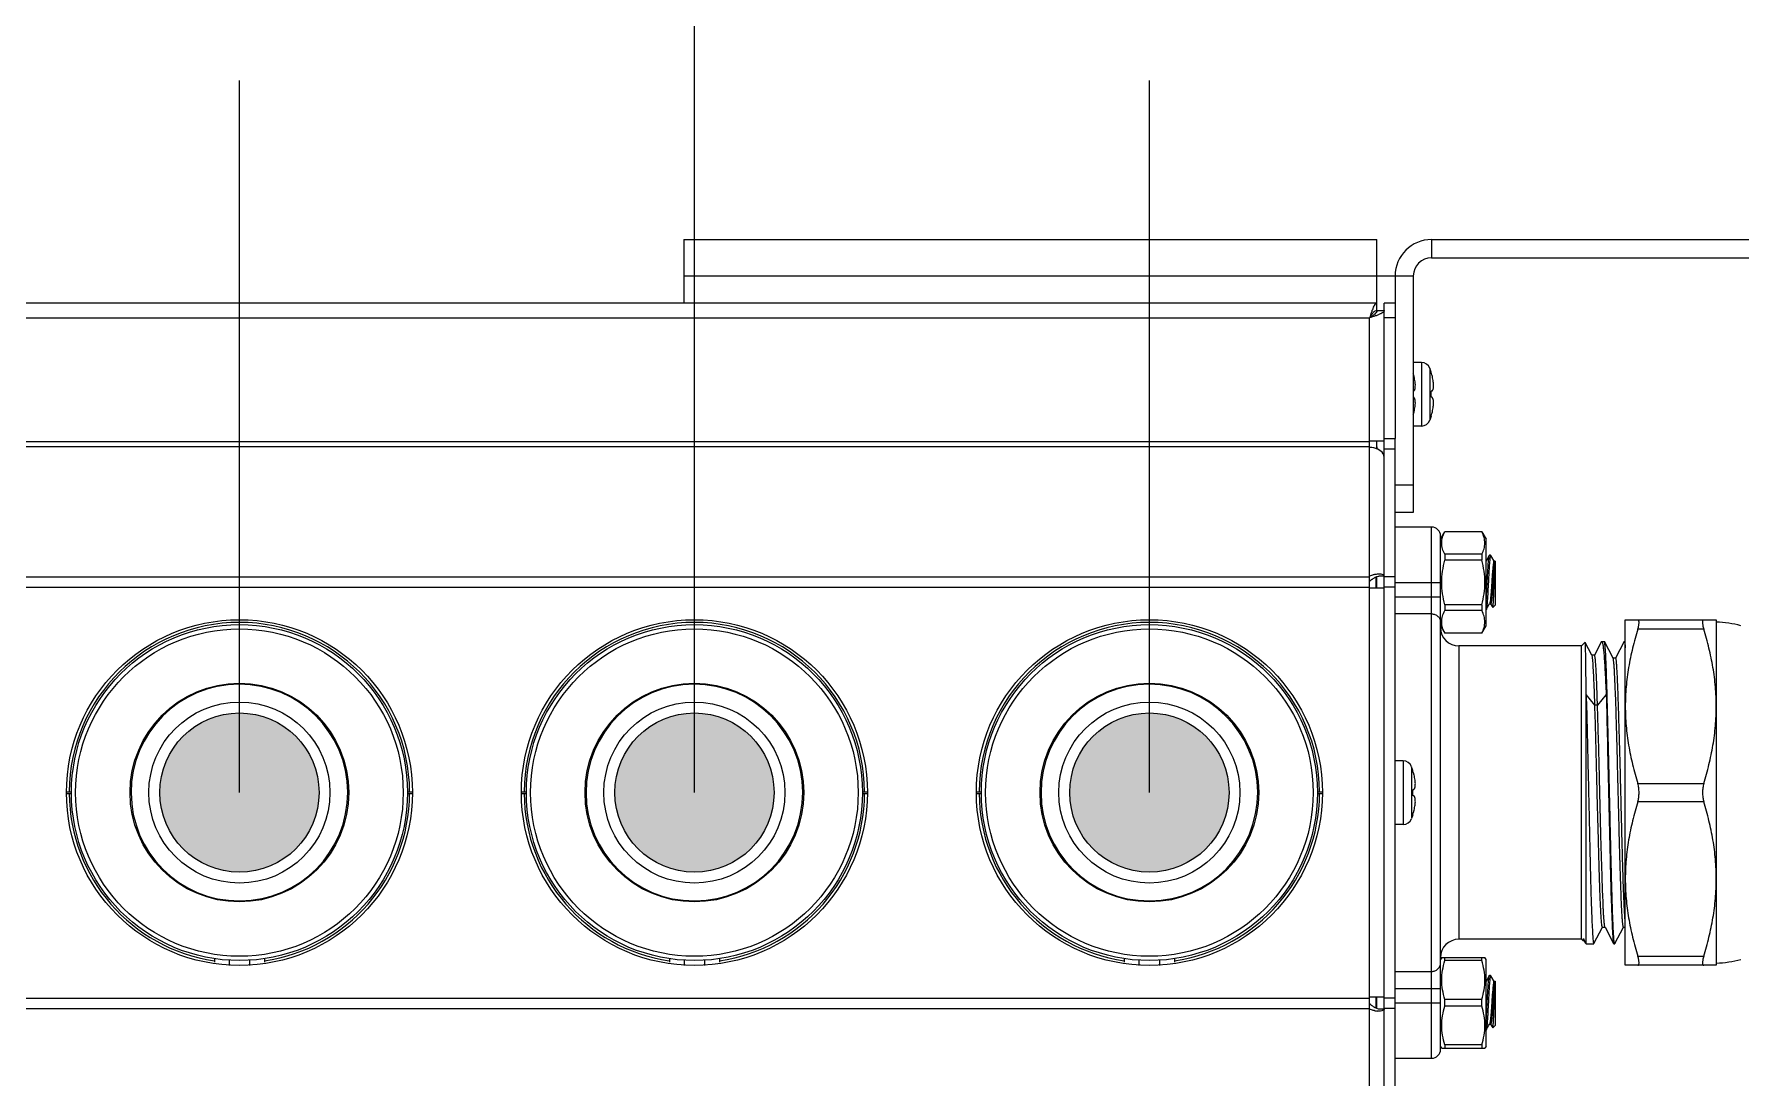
# Model space of a CAD drawing. Header units: millimetres. Extents: x 206 to 1899, y -454 to 296.
# Drawn here: x 647.65 to 659.37, y 55.98 to 63.15 of the extents above; entities that cross this region are included whole.
import ezdxf

# ---------------------------------------------------------------- set-up
doc = ezdxf.new("R2010")
doc.units = ezdxf.units.MM
doc.layers.add('细实线', color=7, linetype='Continuous', lineweight=15)

msp = doc.modelspace()

# ---------------------------------------------------------------- hatches: boundary and pattern name
at = {"lineweight": 9}
h = msp.add_hatch(color=256, dxfattribs=at)
h.dxf.hatch_style = 1
h.paths.add_polyline_path([(648.513, 57.938, 1), (649.607, 57.938, 1)])
h = msp.add_hatch(color=256, dxfattribs=at)
h.dxf.hatch_style = 1
h.paths.add_polyline_path([(651.638, 57.938, 1), (652.732, 57.938, 1)])
h = msp.add_hatch(color=256, dxfattribs=at)
h.dxf.hatch_style = 1
h.paths.add_polyline_path([(655.857, 57.938, 1), (654.763, 57.938, 1)])

# ---------------------------------------------------------------- linework, layer by layer
for p, q in [((652.185, 57.938), (652.185, 65.935)), ((649.06, 57.938), (649.06, 62.83)), ((655.31, 57.938), (655.31, 62.83))]:
    msp.add_line(p, q, dxfattribs=at)
at = {"layer": '细实线', "linetype": 'Continuous', "lineweight": 9}
for p, q in [((652.112, 61.738), (656.873, 61.738)), ((652.112, 61.738), (652.112, 61.3)), ((656.873, 61.3), (656.873, 61.738)), ((657.248, 61.738), (659.435, 61.738)), ((657.248, 61.738), (657.248, 61.613)), ((657.248, 61.613), (659.435, 61.613)), ((652.112, 61.488), (656.998, 61.488)), ((656.998, 61.488), (657.123, 61.488)), ((656.998, 61.488), (656.998, 60.37)), ((657.123, 61.488), (657.123, 59.863)), ((656.873, 61.3), (637.16, 61.3)), ((637.21, 61.2), (656.823, 61.2)), ((656.823, 49.838), (656.823, 61.2)), ((656.873, 61.25), (656.873, 61.3)), ((656.873, 61.25), (656.923, 61.25)), ((656.998, 61.3), (656.923, 61.3)), ((656.923, 49.738), (656.923, 61.3)), ((656.998, 61.2), (656.923, 61.2)), ((657.178, 60.894), (657.123, 60.894)), ((657.178, 60.894), (657.178, 60.456)), ((657.236, 60.854), (657.236, 60.497)), ((657.245, 60.827), (657.236, 60.854)), ((657.245, 60.826), (657.245, 60.827)), ((657.25, 60.697), (657.245, 60.696)), ((657.245, 60.655), (657.245, 60.696)), ((657.25, 60.654), (657.245, 60.655)), ((657.245, 60.524), (657.236, 60.497)), ((657.245, 60.524), (657.245, 60.525)), ((657.178, 60.456), (657.123, 60.456)), ((656.823, 60.349), (637.21, 60.349)), ((656.823, 60.314), (637.21, 60.314)), ((656.823, 60.355), (656.923, 60.355)), ((656.873, 60.298), (656.873, 60.355)), ((656.873, 60.313), (656.873, 60.298)), ((656.923, 60.37), (656.998, 60.37)), ((656.923, 60.299), (656.998, 60.299)), ((656.998, 49.738), (656.998, 60.37)), ((657.123, 60.05), (656.998, 60.05)), ((657.123, 59.863), (656.998, 59.863)), ((656.998, 59.763), (657.248, 59.763)), ((657.248, 56.113), (657.248, 59.763)), ((657.31, 59.68), (657.339, 59.73)), ((657.31, 56.175), (657.31, 59.7)), ((657.594, 59.73), (657.339, 59.73)), ((657.339, 59.73), (657.339, 59.729)), ((657.594, 59.729), (657.339, 59.729)), ((657.594, 59.73), (657.594, 59.729)), ((657.594, 59.73), (657.623, 59.68)), ((657.623, 59.083), (657.623, 59.68)), ((657.594, 59.575), (657.339, 59.575)), ((657.339, 59.575), (657.339, 59.535)), ((657.594, 59.575), (657.594, 59.535)), ((657.645, 59.568), (657.646, 59.569)), ((657.654, 59.569), (657.646, 59.569)), ((657.654, 59.569), (657.656, 59.566)), ((657.594, 59.535), (657.339, 59.535)), ((657.685, 59.528), (657.677, 59.528)), ((657.685, 59.529), (657.684, 59.527)), ((657.685, 59.529), (657.685, 59.225)), ((637.21, 59.42), (656.823, 59.42)), ((637.21, 59.349), (656.823, 59.349)), ((656.923, 59.343), (656.823, 59.343)), ((656.866, 59.416), (656.866, 59.343)), ((656.866, 59.381), (656.873, 59.381)), ((656.873, 59.343), (656.873, 59.421)), ((656.873, 59.343), (656.873, 59.421)), ((656.884, 59.424), (656.886, 59.425)), ((656.886, 59.425), (656.886, 59.425)), ((656.923, 59.425), (656.886, 59.425)), ((656.998, 59.42), (656.923, 59.42)), ((656.998, 59.349), (656.923, 59.349)), ((656.998, 59.381), (657.31, 59.381)), ((656.998, 59.283), (657.31, 59.283)), ((657.594, 59.228), (657.339, 59.228)), ((657.339, 59.228), (657.339, 59.188)), ((657.594, 59.228), (657.594, 59.188)), ((657.624, 59.195), (657.642, 59.227)), ((657.642, 59.227), (657.647, 59.236)), ((657.646, 59.235), (657.654, 59.235)), ((657.653, 59.234), (657.668, 59.209)), ((657.668, 59.209), (657.669, 59.209)), ((657.685, 59.225), (657.669, 59.209)), ((657.248, 59.166), (656.998, 59.166)), ((657.31, 59.083), (657.339, 59.033)), ((657.594, 59.188), (657.339, 59.188)), ((657.594, 59.033), (657.623, 59.083)), ((657.624, 59.195), (657.623, 59.194)), ((658.579, 59.124), (659.204, 59.124)), ((658.579, 56.752), (658.579, 59.124)), ((659.204, 59.124), (659.204, 56.752)), ((657.594, 59.034), (657.339, 59.034)), ((657.339, 59.034), (657.339, 59.033)), ((657.594, 59.033), (657.339, 59.033)), ((657.594, 59.034), (657.594, 59.033)), ((658.279, 58.946), (658.304, 58.971)), ((658.304, 58.97), (658.304, 58.971)), ((658.35, 58.882), (658.304, 58.97)), ((658.415, 58.975), (658.367, 58.882)), ((658.415, 58.975), (658.418, 58.977)), ((658.418, 58.977), (658.435, 58.977)), ((658.436, 58.976), (658.435, 58.977)), ((658.495, 58.862), (658.436, 58.976)), ((658.571, 58.976), (658.512, 58.862)), ((658.571, 58.976), (658.572, 58.977)), ((658.572, 58.977), (658.579, 58.977)), ((659.118, 59.061), (658.665, 59.061)), ((658.279, 58.946), (657.435, 58.946)), ((657.435, 58.946), (657.435, 56.93)), ((658.279, 56.93), (658.279, 58.946)), ((658.368, 58.882), (658.35, 58.882)), ((658.351, 58.881), (658.35, 58.882)), ((658.512, 58.862), (658.494, 58.862)), ((658.495, 58.861), (658.495, 58.862)), ((658.37, 58.538), (658.31, 58.613)), ((658.31, 56.899), (658.31, 58.613)), ((658.388, 58.538), (658.37, 58.538)), ((658.448, 58.613), (658.388, 58.538)), ((657.053, 58.156), (656.998, 58.156)), ((657.053, 58.156), (657.053, 57.719)), ((657.111, 58.116), (657.111, 57.759)), ((657.12, 58.089), (657.111, 58.116)), ((657.12, 58.088), (657.12, 58.089)), ((647.873, 57.944), (647.906, 57.944)), ((647.873, 57.931), (647.906, 57.931)), ((650.215, 57.944), (650.248, 57.944)), ((650.215, 57.931), (650.248, 57.931)), ((650.998, 57.944), (651.031, 57.944)), ((650.998, 57.931), (651.031, 57.931)), ((653.34, 57.944), (653.373, 57.944)), ((653.34, 57.931), (653.373, 57.931)), ((654.123, 57.944), (654.156, 57.944)), ((654.123, 57.931), (654.156, 57.931)), ((656.465, 57.944), (656.498, 57.944)), ((656.465, 57.931), (656.498, 57.931)), ((657.125, 57.959), (657.12, 57.958)), ((657.12, 57.917), (657.12, 57.958)), ((657.125, 57.916), (657.12, 57.917)), ((658.665, 58), (659.118, 58)), ((659.118, 57.875), (658.665, 57.875)), ((657.053, 57.719), (656.998, 57.719)), ((657.12, 57.786), (657.111, 57.759)), ((657.12, 57.786), (657.12, 57.787)), ((658.363, 56.9), (658.423, 57.013)), ((658.422, 57.013), (658.44, 57.013)), ((658.439, 57.014), (658.44, 57.013)), ((658.44, 57.013), (658.499, 56.9)), ((658.508, 56.9), (658.567, 57.013)), ((658.567, 57.013), (658.579, 57.013)), ((658.279, 56.93), (657.435, 56.93)), ((658.279, 56.93), (658.287, 56.921)), ((658.287, 56.921), (658.288, 56.921)), ((658.288, 56.921), (658.295, 56.921)), ((658.292, 56.935), (658.3, 56.911)), ((658.294, 56.922), (658.292, 56.935)), ((658.294, 56.922), (658.3, 56.911)), ((658.3, 56.911), (658.305, 56.904)), ((658.305, 56.904), (658.31, 56.899)), ((658.31, 56.899), (658.362, 56.899)), ((658.362, 56.899), (658.363, 56.9)), ((658.499, 56.9), (658.5, 56.899)), ((658.5, 56.899), (658.507, 56.899)), ((658.508, 56.9), (658.507, 56.899)), ((648.888, 56.797), (648.888, 56.773)), ((648.991, 56.75), (648.991, 56.788)), ((649.129, 56.788), (649.129, 56.75)), ((649.232, 56.797), (649.232, 56.773)), ((652.013, 56.797), (652.013, 56.773)), ((652.116, 56.75), (652.116, 56.788)), ((652.254, 56.788), (652.254, 56.75)), ((652.357, 56.797), (652.357, 56.773)), ((655.138, 56.797), (655.138, 56.773)), ((655.241, 56.75), (655.241, 56.788)), ((655.379, 56.788), (655.379, 56.75)), ((655.482, 56.797), (655.482, 56.773)), ((657.318, 56.806), (657.31, 56.792)), ((657.318, 56.806), (657.615, 56.806)), ((657.339, 56.784), (657.339, 56.806)), ((657.594, 56.784), (657.339, 56.784)), ((657.594, 56.784), (657.594, 56.806)), ((657.623, 56.792), (657.615, 56.806)), ((657.623, 56.196), (657.623, 56.792)), ((659.204, 56.752), (658.579, 56.752)), ((658.665, 56.814), (659.118, 56.814)), ((656.998, 56.709), (657.248, 56.709)), ((657.645, 56.681), (657.646, 56.681)), ((657.654, 56.681), (657.646, 56.681)), ((657.654, 56.681), (657.656, 56.679)), ((657.685, 56.641), (657.677, 56.641)), ((657.685, 56.642), (657.684, 56.64)), ((657.685, 56.642), (657.685, 56.338)), ((637.251, 56.526), (656.823, 56.526)), ((656.923, 56.532), (656.823, 56.532)), ((656.866, 56.532), (656.866, 56.459)), ((656.873, 56.454), (656.873, 56.532)), ((656.873, 56.454), (656.873, 56.532)), ((656.998, 56.526), (656.923, 56.526)), ((656.998, 56.592), (657.31, 56.592)), ((657.594, 56.517), (657.339, 56.517)), ((657.339, 56.471), (657.339, 56.517)), ((657.594, 56.471), (657.594, 56.517)), ((637.251, 56.455), (656.823, 56.455)), ((656.873, 56.454), (656.862, 56.459)), ((656.866, 56.494), (656.873, 56.494)), ((656.923, 56.451), (656.886, 56.451)), ((656.998, 56.455), (656.923, 56.455)), ((656.998, 56.494), (657.31, 56.494)), ((657.594, 56.471), (657.339, 56.471)), ((657.624, 56.307), (657.623, 56.306)), ((657.624, 56.307), (657.642, 56.339)), ((657.642, 56.339), (657.647, 56.348)), ((657.646, 56.347), (657.654, 56.347)), ((657.653, 56.347), (657.668, 56.322)), ((657.668, 56.322), (657.669, 56.321)), ((657.685, 56.338), (657.669, 56.321)), ((657.318, 56.181), (657.31, 56.196)), ((657.318, 56.181), (657.615, 56.181)), ((657.594, 56.204), (657.339, 56.204)), ((657.339, 56.204), (657.339, 56.181)), ((657.594, 56.204), (657.594, 56.181)), ((657.623, 56.196), (657.615, 56.181)), ((656.998, 56.113), (657.248, 56.113))]:
    msp.add_line(p, q, dxfattribs=at)
for points in [[(657.645, 59.568), (657.627, 59.537), (657.623, 59.529)], [(657.678, 59.529), (657.662, 59.555), (657.656, 59.566)], [(656.862, 59.416), (656.873, 59.422), (656.884, 59.424)], [(657.645, 56.681), (657.627, 56.649), (657.623, 56.642)], [(657.678, 56.641), (657.662, 56.668), (657.656, 56.679)], [(656.886, 56.451), (656.884, 56.451), (656.873, 56.454)]]:
    msp.add_lwpolyline(points, dxfattribs=at)
for centre, radius in [((649.06, 57.938), 1.188), ((649.06, 57.938), 1.154), ((652.185, 57.938), 1.188), ((652.185, 57.938), 1.154), ((655.31, 57.938), 1.188), ((655.31, 57.938), 1.154), ((649.06, 57.938), 1.125), ((652.185, 57.938), 1.125), ((655.31, 57.938), 1.125), ((649.06, 57.938), 0.751), ((652.185, 57.938), 0.751), ((655.31, 57.938), 0.751), ((649.06, 57.938), 0.622), ((652.185, 57.938), 0.622), ((655.31, 57.938), 0.622), ((649.06, 57.938), 0.547), ((652.185, 57.938), 0.547), ((655.31, 57.938), 0.547)]:
    msp.add_circle(centre, radius, dxfattribs=at)
for centre, radius, start, end in [((657.248, 61.488), 0.25, 90, 180), ((657.248, 61.488), 0.125, 90, 180), ((657.178, 60.831), 0.0625, 20.9248, 90), ((656.641, 60.676), 0.502, 15.3292, 16.4492), ((656.762, 60.709), 0.377, 13.4078, 15.3323), ((656.766, 60.676), 0.502, 15.3291, 17.3633), ((656.887, 60.709), 0.377, 13.4078, 15.3323), ((656.641, 60.675), 0.502, 343.5508, 344.6708), ((656.761, 60.642), 0.378, 344.6711, 346.5891), ((657.178, 60.519), 0.0625, 270, 339.0752), ((656.766, 60.675), 0.502, 342.6367, 344.6709), ((656.886, 60.642), 0.378, 344.6711, 346.5891), ((657.248, 59.7), 0.0625, 0, 90), ((656.891, 59.282), 0.158, 101.0102, 102.8027), ((656.889, 59.295), 0.144, 95.9919, 101.0769), ((656.948, 59.249), 0.188, 124.9715, 125.7486), ((649.06, 57.938), 1.169, 0.3064, 179.6936), ((652.185, 57.938), 1.169, 0.3064, 179.6936), ((655.31, 57.938), 1.169, 0.3064, 179.6936), ((659.176, 58.339), 0.771, 75.2261, 87.9217), ((657.435, 59.071), 0.125, 180, 270), ((649.06, 57.938), 0.744, 270.3567, 270), ((652.185, 57.938), 0.744, 270.3567, 270), ((655.31, 57.938), 0.744, 270.3567, 270), ((657.053, 58.094), 0.0625, 20.9248, 90), ((656.641, 57.938), 0.502, 15.3291, 17.3633), ((656.762, 57.971), 0.377, 13.4078, 15.3323), ((649.06, 57.938), 1.169, 180.3064, 261.527), ((649.06, 57.938), 1.169, 278.473, 359.6936), ((652.185, 57.938), 1.169, 180.3064, 261.527), ((652.185, 57.938), 1.169, 278.473, 359.6936), ((655.31, 57.938), 1.169, 180.3064, 261.527), ((655.31, 57.938), 1.169, 278.473, 359.6936), ((656.641, 57.937), 0.502, 342.6367, 344.6709), ((656.761, 57.904), 0.378, 344.6711, 346.5891), ((657.053, 57.781), 0.0625, 270, 339.0752), ((649.061, 57.938), 0.744, 269.9468, 270.3035), ((652.186, 57.938), 0.744, 269.9468, 270.3035), ((655.311, 57.938), 0.744, 269.9468, 270.3035), ((657.435, 56.805), 0.125, 90, 180), ((659.176, 57.537), 0.771, 272.0783, 284.7739), ((656.948, 56.627), 0.188, 234.2514, 235.0285), ((656.891, 56.594), 0.158, 257.1973, 258.9898), ((656.889, 56.58), 0.144, 258.9231, 264.0081), ((657.248, 56.175), 0.0625, 270, 0)]:
    msp.add_arc(centre, radius, start, end, dxfattribs=at)
for points, knots in [([(656.873, 61.25), (656.863, 61.25), (656.848, 61.238), (656.835, 61.219), (656.827, 61.207), (656.823, 61.2)], [0, 0, 0, 0, 0.400766, 0.683902, 1, 1, 1, 1]), ([(656.873, 61.25), (656.873, 61.241), (656.86, 61.226), (656.841, 61.212), (656.829, 61.204), (656.823, 61.2)], [0, 0, 0, 0, 0.400766, 0.683902, 1, 1, 1, 1]), ([(656.839, 61.25), (656.838, 61.246), (656.832, 61.23), (656.827, 61.213), (656.823, 61.2)], [0, 0, 0, 0, 0.236192, 1, 1, 1, 1]), ([(656.873, 61.217), (656.869, 61.215), (656.852, 61.21), (656.835, 61.204), (656.823, 61.2)], [0, 0, 0, 0, 0.236192, 1, 1, 1, 1]), ([(656.845, 61.265), (656.845, 61.264), (656.843, 61.259), (656.841, 61.254), (656.839, 61.25)], [0, 0, 0, 0, 0.239617, 1, 1, 1, 1]), ([(656.873, 61.3), (656.867, 61.3), (656.859, 61.292), (656.851, 61.279), (656.847, 61.27), (656.845, 61.265)], [0, 0, 0, 0, 0.359924, 0.644291, 1, 1, 1, 1]), ([(656.887, 61.223), (656.886, 61.222), (656.881, 61.22), (656.876, 61.218), (656.873, 61.217)], [0, 0, 0, 0, 0.239617, 1, 1, 1, 1]), ([(656.909, 61.234), (656.908, 61.233), (656.901, 61.228), (656.893, 61.225), (656.887, 61.223)], [0, 0, 0, 0, 0.21862, 1, 1, 1, 1]), ([(656.923, 61.25), (656.923, 61.249), (656.922, 61.245), (656.917, 61.239), (656.912, 61.235), (656.909, 61.234)], [0, 0, 0, 0, 0.192204, 0.538924, 1, 1, 1, 1]), ([(657.125, 60.697), (657.126, 60.697), (657.128, 60.698), (657.129, 60.699), (657.13, 60.701), (657.132, 60.704), (657.134, 60.708), (657.135, 60.713), (657.136, 60.719), (657.136, 60.725), (657.137, 60.734), (657.137, 60.746), (657.135, 60.761), (657.132, 60.778), (657.13, 60.79), (657.129, 60.796)], [0, 0, 0, 0, 0.02655, 0.041501, 0.057879, 0.095184, 0.138499, 0.187366, 0.24128, 0.29982, 0.36264, 0.50017, 0.652697, 0.819646, 1, 1, 1, 1]), ([(657.25, 60.697), (657.251, 60.697), (657.253, 60.698), (657.254, 60.699), (657.255, 60.701), (657.257, 60.704), (657.259, 60.708), (657.26, 60.713), (657.261, 60.719), (657.261, 60.725), (657.262, 60.734), (657.262, 60.746), (657.26, 60.761), (657.257, 60.778), (657.255, 60.79), (657.254, 60.796)], [0, 0, 0, 0, 0.02655, 0.041501, 0.057879, 0.095184, 0.138499, 0.187366, 0.24128, 0.29982, 0.36264, 0.50017, 0.652697, 0.819646, 1, 1, 1, 1]), ([(657.129, 60.554), (657.13, 60.56), (657.132, 60.572), (657.135, 60.589), (657.137, 60.605), (657.137, 60.617), (657.136, 60.626), (657.136, 60.632), (657.135, 60.637), (657.134, 60.642), (657.132, 60.646), (657.13, 60.649), (657.129, 60.651), (657.128, 60.653), (657.126, 60.653), (657.125, 60.654)], [0, 0, 0, 0, 0.180366, 0.347311, 0.499831, 0.637355, 0.700173, 0.75871, 0.812623, 0.861491, 0.904806, 0.942114, 0.958494, 0.973449, 1, 1, 1, 1]), ([(657.254, 60.554), (657.255, 60.56), (657.257, 60.572), (657.26, 60.589), (657.262, 60.605), (657.262, 60.617), (657.261, 60.626), (657.261, 60.632), (657.26, 60.637), (657.259, 60.642), (657.257, 60.646), (657.255, 60.649), (657.254, 60.651), (657.253, 60.653), (657.251, 60.653), (657.25, 60.654)], [0, 0, 0, 0, 0.180366, 0.347311, 0.499831, 0.637355, 0.700173, 0.75871, 0.812623, 0.861491, 0.904806, 0.942114, 0.958494, 0.973449, 1, 1, 1, 1]), ([(656.915, 60.266), (656.907, 60.28), (656.877, 60.303), (656.842, 60.309), (656.823, 60.309)], [0, 0, 0, 0, 0.461014, 1, 1, 1, 1]), ([(656.923, 60.239), (656.923, 60.241), (656.922, 60.25), (656.919, 60.259), (656.915, 60.266)], [0, 0, 0, 0, 0.244538, 1, 1, 1, 1]), ([(657.339, 59.575), (657.333, 59.587), (657.322, 59.612), (657.316, 59.652), (657.322, 59.692), (657.333, 59.717), (657.339, 59.729)], [0, 0, 0, 0, 0.25587, 0.5, 0.74413, 1, 1, 1, 1]), ([(657.594, 59.575), (657.6, 59.587), (657.61, 59.612), (657.616, 59.652), (657.61, 59.692), (657.6, 59.717), (657.594, 59.729)], [0, 0, 0, 0, 0.25587, 0.5, 0.74413, 1, 1, 1, 1]), ([(657.623, 59.249), (657.624, 59.263), (657.626, 59.294), (657.628, 59.342), (657.631, 59.393), (657.633, 59.436), (657.635, 59.469), (657.637, 59.491), (657.638, 59.511), (657.639, 59.529), (657.641, 59.543), (657.642, 59.555), (657.643, 59.562), (657.644, 59.566), (657.645, 59.568), (657.645, 59.568)], [0, 0, 0, 0, 0.132366, 0.287125, 0.452003, 0.613914, 0.689706, 0.760015, 0.82344, 0.878728, 0.924787, 0.960725, 0.985883, 0.994314, 1, 1, 1, 1]), ([(657.65, 59.556), (657.65, 59.551), (657.648, 59.54), (657.646, 59.514), (657.643, 59.472), (657.64, 59.416), (657.637, 59.365), (657.635, 59.325), (657.634, 59.296), (657.632, 59.27), (657.63, 59.247), (657.629, 59.227), (657.627, 59.214), (657.626, 59.205), (657.625, 59.201), (657.625, 59.197), (657.624, 59.195), (657.624, 59.195)], [0, 0, 0, 0, 0.038651, 0.089567, 0.222344, 0.383787, 0.556107, 0.640397, 0.720301, 0.793603, 0.858272, 0.912526, 0.954882, 0.971236, 0.98423, 0.993811, 1, 1, 1, 1]), ([(657.652, 59.566), (657.652, 59.565), (657.651, 59.562), (657.651, 59.558), (657.65, 59.556)], [0, 0, 0, 0, 0.191287, 1, 1, 1, 1]), ([(657.654, 59.569), (657.654, 59.569), (657.653, 59.568), (657.652, 59.567), (657.652, 59.566)], [0, 0, 0, 0, 0.320397, 1, 1, 1, 1]), ([(656.856, 59.436), (656.853, 59.435), (656.842, 59.432), (656.831, 59.428), (656.823, 59.425)], [0, 0, 0, 0, 0.237927, 1, 1, 1, 1]), ([(656.886, 59.439), (656.885, 59.439), (656.881, 59.439), (656.877, 59.439), (656.874, 59.439)], [0, 0, 0, 0, 0.239527, 1, 1, 1, 1]), ([(656.915, 59.434), (656.911, 59.436), (656.902, 59.439), (656.892, 59.439), (656.886, 59.439)], [0, 0, 0, 0, 0.428709, 1, 1, 1, 1]), ([(657.339, 59.228), (657.333, 59.253), (657.322, 59.304), (657.316, 59.381), (657.322, 59.459), (657.333, 59.51), (657.339, 59.535)], [0, 0, 0, 0, 0.250006, 0.5, 0.749994, 1, 1, 1, 1]), ([(657.594, 59.228), (657.6, 59.253), (657.611, 59.304), (657.616, 59.381), (657.611, 59.459), (657.6, 59.51), (657.594, 59.535)], [0, 0, 0, 0, 0.250006, 0.5, 0.749994, 1, 1, 1, 1]), ([(657.677, 59.528), (657.677, 59.528), (657.676, 59.527), (657.675, 59.525), (657.674, 59.522), (657.673, 59.516), (657.672, 59.504), (657.67, 59.488), (657.668, 59.468), (657.666, 59.444), (657.664, 59.419), (657.662, 59.392), (657.661, 59.365), (657.659, 59.338), (657.657, 59.313), (657.655, 59.291), (657.653, 59.271), (657.652, 59.256), (657.65, 59.245), (657.649, 59.239), (657.648, 59.237), (657.648, 59.236)], [0, 0, 0, 0, 0.003842, 0.011094, 0.022365, 0.037706, 0.080226, 0.13737, 0.207214, 0.287353, 0.375012, 0.467147, 0.560554, 0.651985, 0.738262, 0.816389, 0.883663, 0.937776, 0.976919, 0.990494, 1, 1, 1, 1]), ([(657.681, 59.516), (657.68, 59.512), (657.679, 59.503), (657.677, 59.481), (657.674, 59.446), (657.671, 59.409), (657.669, 59.376), (657.668, 59.352), (657.666, 59.328), (657.664, 59.306), (657.663, 59.286), (657.661, 59.269), (657.659, 59.255), (657.658, 59.244), (657.656, 59.238), (657.655, 59.235), (657.654, 59.235), (657.654, 59.235)], [0, 0, 0, 0, 0.042598, 0.097649, 0.238585, 0.406786, 0.495155, 0.582985, 0.667741, 0.746976, 0.818408, 0.879989, 0.929967, 0.966961, 0.990085, 0.996465, 1, 1, 1, 1]), ([(657.669, 59.209), (657.669, 59.209), (657.669, 59.21), (657.67, 59.212), (657.67, 59.215), (657.671, 59.219), (657.671, 59.224), (657.672, 59.233), (657.673, 59.246), (657.674, 59.264), (657.675, 59.285), (657.676, 59.308), (657.677, 59.333), (657.678, 59.359), (657.679, 59.394), (657.681, 59.435), (657.683, 59.478), (657.684, 59.504), (657.685, 59.515)], [0, 0, 0, 0, 0.003638, 0.010461, 0.020548, 0.033881, 0.050403, 0.070023, 0.118113, 0.177037, 0.245375, 0.321439, 0.403308, 0.488871, 0.575879, 0.744886, 0.891832, 1, 1, 1, 1]), ([(657.683, 59.525), (657.683, 59.525), (657.682, 59.522), (657.682, 59.519), (657.681, 59.516)], [0, 0, 0, 0, 0.190072, 1, 1, 1, 1]), ([(657.684, 59.527), (657.684, 59.527), (657.684, 59.527), (657.683, 59.526), (657.683, 59.525)], [0, 0, 0, 0, 0.209201, 1, 1, 1, 1]), ([(656.838, 59.401), (656.837, 59.401), (656.831, 59.397), (656.826, 59.393), (656.823, 59.389)], [0, 0, 0, 0, 0.237037, 1, 1, 1, 1]), ([(656.862, 59.416), (656.86, 59.416), (656.853, 59.411), (656.846, 59.407), (656.84, 59.403)], [0, 0, 0, 0, 0.205324, 1, 1, 1, 1]), ([(656.923, 59.425), (656.923, 59.425), (656.922, 59.43), (656.918, 59.432), (656.915, 59.434)], [0, 0, 0, 0, 0.205312, 1, 1, 1, 1]), ([(657.248, 59.166), (657.256, 59.166), (657.272, 59.163), (657.293, 59.15), (657.307, 59.131), (657.31, 59.115), (657.31, 59.108)], [0, 0, 0, 0, 0.257624, 0.510803, 0.757659, 1, 1, 1, 1]), ([(657.339, 59.034), (657.333, 59.046), (657.322, 59.071), (657.316, 59.111), (657.322, 59.151), (657.333, 59.176), (657.339, 59.188)], [0, 0, 0, 0, 0.25587, 0.5, 0.74413, 1, 1, 1, 1]), ([(657.594, 59.034), (657.6, 59.046), (657.61, 59.071), (657.616, 59.111), (657.61, 59.151), (657.6, 59.176), (657.594, 59.188)], [0, 0, 0, 0, 0.25587, 0.5, 0.74413, 1, 1, 1, 1]), ([(658.665, 59.061), (658.666, 59.066), (658.669, 59.074), (658.671, 59.086), (658.673, 59.097), (658.674, 59.106), (658.673, 59.114), (658.672, 59.119), (658.669, 59.123), (658.666, 59.124), (658.665, 59.124)], [0, 0, 0, 0, 0.205566, 0.391719, 0.554274, 0.690337, 0.798546, 0.880202, 0.942223, 1, 1, 1, 1]), ([(659.118, 59.124), (659.117, 59.124), (659.114, 59.123), (659.111, 59.119), (659.109, 59.114), (659.109, 59.106), (659.11, 59.097), (659.111, 59.086), (659.114, 59.074), (659.117, 59.066), (659.118, 59.061)], [0, 0, 0, 0, 0.057777, 0.119799, 0.201455, 0.309664, 0.445727, 0.608282, 0.794435, 1, 1, 1, 1]), ([(658.31, 58.613), (658.31, 58.639), (658.309, 58.688), (658.309, 58.758), (658.308, 58.811), (658.308, 58.849), (658.307, 58.873), (658.307, 58.895), (658.306, 58.914), (658.306, 58.93), (658.306, 58.944), (658.305, 58.953), (658.305, 58.959), (658.305, 58.963), (658.305, 58.966), (658.304, 58.968), (658.304, 58.969), (658.304, 58.97), (658.304, 58.97)], [0, 0, 0, 0, 0.219652, 0.415997, 0.586655, 0.661767, 0.729791, 0.790534, 0.84381, 0.889475, 0.927407, 0.957488, 0.969558, 0.979639, 0.987726, 0.993812, 0.997898, 1, 1, 1, 1]), ([(658.418, 58.977), (658.418, 58.977), (658.419, 58.975), (658.42, 58.973), (658.422, 58.969), (658.423, 58.962), (658.425, 58.952), (658.427, 58.938), (658.43, 58.914), (658.433, 58.878), (658.437, 58.825), (658.44, 58.763), (658.444, 58.691), (658.446, 58.64), (658.448, 58.613)], [0, 0, 0, 0, 0.006594, 0.012356, 0.020015, 0.041235, 0.070423, 0.107578, 0.152631, 0.265945, 0.409138, 0.580568, 0.77833, 1, 1, 1, 1]), ([(658.471, 57.938), (658.469, 58.004), (658.466, 58.133), (658.462, 58.32), (658.458, 58.469), (658.455, 58.58), (658.453, 58.655), (658.451, 58.723), (658.449, 58.783), (658.447, 58.837), (658.445, 58.882), (658.443, 58.914), (658.441, 58.935), (658.44, 58.948), (658.439, 58.958), (658.438, 58.966), (658.437, 58.972), (658.436, 58.975), (658.436, 58.976)], [0, 0, 0, 0, 0.189932, 0.372948, 0.542409, 0.620099, 0.692139, 0.757873, 0.816705, 0.868098, 0.911588, 0.946781, 0.961166, 0.973366, 0.983359, 0.991127, 0.996663, 1, 1, 1, 1]), ([(658.573, 58.976), (658.573, 58.976), (658.574, 58.974), (658.575, 58.97), (658.575, 58.967), (658.576, 58.964)], [0, 0, 0, 0, 0.138876, 0.350741, 1, 1, 1, 1]), ([(658.665, 59.061), (658.652, 59.018), (658.628, 58.931), (658.6, 58.799), (658.583, 58.665), (658.579, 58.575), (658.579, 58.531)], [0, 0, 0, 0, 0.251196, 0.501468, 0.750957, 1, 1, 1, 1]), ([(659.204, 58.531), (659.204, 58.575), (659.2, 58.665), (659.183, 58.799), (659.155, 58.931), (659.131, 59.018), (659.118, 59.061)], [0, 0, 0, 0, 0.249043, 0.498532, 0.748804, 1, 1, 1, 1]), ([(658.37, 58.538), (658.369, 58.562), (658.368, 58.608), (658.365, 58.674), (658.363, 58.731), (658.36, 58.779), (658.358, 58.814), (658.357, 58.837), (658.355, 58.851), (658.354, 58.862), (658.353, 58.871), (658.352, 58.877), (658.351, 58.88), (658.351, 58.881)], [0, 0, 0, 0, 0.211916, 0.40247, 0.569429, 0.711077, 0.825928, 0.872921, 0.912805, 0.945482, 0.9709, 0.989045, 1, 1, 1, 1]), ([(658.388, 58.538), (658.387, 58.564), (658.386, 58.612), (658.383, 58.68), (658.381, 58.731), (658.379, 58.768), (658.378, 58.791), (658.377, 58.812), (658.375, 58.83), (658.374, 58.846), (658.373, 58.858), (658.372, 58.868), (658.37, 58.876), (658.369, 58.88), (658.368, 58.882), (658.368, 58.882), (658.368, 58.882)], [0, 0, 0, 0, 0.222216, 0.420547, 0.592456, 0.667874, 0.73597, 0.796532, 0.849393, 0.894412, 0.931464, 0.960472, 0.981402, 0.994307, 0.997902, 1, 1, 1, 1]), ([(658.496, 58.86), (658.496, 58.86), (658.496, 58.86), (658.496, 58.861), (658.495, 58.861)], [0, 0, 0, 0, 0.282756, 1, 1, 1, 1]), ([(658.567, 57.013), (658.566, 57.013), (658.565, 57.015), (658.564, 57.018), (658.563, 57.024), (658.562, 57.031), (658.561, 57.041), (658.56, 57.052), (658.559, 57.066), (658.557, 57.088), (658.555, 57.12), (658.553, 57.165), (658.551, 57.216), (658.549, 57.275), (658.547, 57.339), (658.544, 57.409), (658.542, 57.483), (658.539, 57.591), (658.536, 57.731), (658.531, 57.905), (658.527, 58.079), (658.523, 58.249), (658.518, 58.407), (658.515, 58.529), (658.512, 58.616), (658.509, 58.673), (658.507, 58.722), (658.505, 58.765), (658.503, 58.8), (658.501, 58.824), (658.499, 58.84), (658.498, 58.848), (658.497, 58.855), (658.497, 58.858), (658.496, 58.86)], [0, 0, 0, 0, 0.000828, 0.002651, 0.005581, 0.009631, 0.0148, 0.021081, 0.02846, 0.03692, 0.057013, 0.081178, 0.109196, 0.140809, 0.175729, 0.213635, 0.254178, 0.296988, 0.387815, 0.482785, 0.578416, 0.671201, 0.757738, 0.834854, 0.868981, 0.899726, 0.926808, 0.949979, 0.96903, 0.983789, 0.989518, 0.994131, 0.997624, 1, 1, 1, 1]), ([(658.579, 57.041), (658.578, 57.049), (658.577, 57.068), (658.574, 57.113), (658.57, 57.187), (658.566, 57.293), (658.562, 57.421), (658.558, 57.565), (658.554, 57.721), (658.55, 57.885), (658.546, 58.05), (658.542, 58.211), (658.538, 58.341), (658.535, 58.439), (658.533, 58.507), (658.531, 58.57), (658.529, 58.628), (658.527, 58.681), (658.525, 58.727), (658.523, 58.767), (658.521, 58.796), (658.52, 58.815), (658.519, 58.828), (658.518, 58.838), (658.517, 58.846), (658.516, 58.853), (658.515, 58.858), (658.514, 58.861), (658.513, 58.862), (658.512, 58.862)], [0, 0, 0, 0, 0.01321, 0.030325, 0.075698, 0.134656, 0.20528, 0.285268, 0.372008, 0.46267, 0.554294, 0.643888, 0.728528, 0.768118, 0.805451, 0.840222, 0.872147, 0.900965, 0.926443, 0.948371, 0.966574, 0.974231, 0.980906, 0.986585, 0.991258, 0.994921, 0.997573, 0.99923, 1, 1, 1, 1]), ([(658.576, 58.964), (658.576, 58.959), (658.578, 58.949), (658.578, 58.938), (658.579, 58.932)], [0, 0, 0, 0, 0.426466, 1, 1, 1, 1]), ([(658.31, 58.613), (658.313, 58.529), (658.317, 58.352), (658.322, 58.125), (658.327, 57.933), (658.33, 57.786), (658.333, 57.643), (658.336, 57.506), (658.339, 57.377), (658.342, 57.277), (658.344, 57.202), (658.346, 57.152), (658.348, 57.106), (658.349, 57.064), (658.351, 57.027), (658.353, 56.994), (658.354, 56.965), (658.356, 56.942), (658.357, 56.926), (658.358, 56.916), (658.359, 56.91), (658.36, 56.905), (658.361, 56.902), (658.361, 56.9), (658.362, 56.899), (658.362, 56.899)], [0, 0, 0, 0, 0.145256, 0.310482, 0.396464, 0.482387, 0.566512, 0.647138, 0.722636, 0.791479, 0.822964, 0.852276, 0.879267, 0.9038, 0.925753, 0.945014, 0.961488, 0.975091, 0.985761, 0.98998, 0.993449, 0.996169, 0.998143, 0.999389, 1, 1, 1, 1]), ([(658.422, 57.013), (658.422, 57.013), (658.421, 57.014), (658.42, 57.016), (658.42, 57.019), (658.418, 57.025), (658.417, 57.036), (658.415, 57.052), (658.414, 57.073), (658.412, 57.098), (658.411, 57.127), (658.409, 57.161), (658.407, 57.198), (658.405, 57.255), (658.402, 57.335), (658.399, 57.439), (658.396, 57.553), (658.393, 57.676), (658.389, 57.803), (658.386, 57.933), (658.382, 58.105), (658.377, 58.306), (658.372, 58.464), (658.37, 58.538)], [0, 0, 0, 0, 0.000659, 0.001927, 0.003914, 0.006645, 0.014348, 0.025025, 0.038636, 0.055112, 0.074375, 0.096328, 0.12086, 0.14785, 0.208641, 0.277475, 0.352962, 0.433575, 0.517687, 0.603596, 0.689564, 0.854763, 1, 1, 1, 1]), ([(658.439, 57.014), (658.439, 57.015), (658.438, 57.017), (658.437, 57.022), (658.436, 57.031), (658.434, 57.045), (658.433, 57.064), (658.431, 57.086), (658.429, 57.113), (658.428, 57.144), (658.426, 57.193), (658.423, 57.262), (658.42, 57.355), (658.417, 57.46), (658.413, 57.573), (658.41, 57.694), (658.407, 57.819), (658.404, 57.947), (658.4, 58.115), (658.395, 58.312), (658.39, 58.466), (658.388, 58.538)], [0, 0, 0, 0, 0.001471, 0.003642, 0.010133, 0.019487, 0.031674, 0.046639, 0.064313, 0.084613, 0.107439, 0.160223, 0.221647, 0.29052, 0.365511, 0.445165, 0.52794, 0.612232, 0.696406, 0.857909, 1, 1, 1, 1]), ([(658.448, 58.613), (658.451, 58.507), (658.456, 58.283), (658.461, 58.058), (658.464, 57.938)], [0, 0, 0, 0, 0.467081, 1, 1, 1, 1]), ([(658.579, 58.531), (658.579, 58.486), (658.583, 58.396), (658.6, 58.263), (658.628, 58.13), (658.652, 58.043), (658.665, 58)], [0, 0, 0, 0, 0.249043, 0.498532, 0.748804, 1, 1, 1, 1]), ([(659.118, 58), (659.131, 58.043), (659.155, 58.13), (659.183, 58.263), (659.2, 58.396), (659.204, 58.486), (659.204, 58.531)], [0, 0, 0, 0, 0.251196, 0.501468, 0.750957, 1, 1, 1, 1]), ([(657.125, 57.959), (657.126, 57.96), (657.128, 57.96), (657.129, 57.962), (657.13, 57.964), (657.132, 57.967), (657.134, 57.971), (657.135, 57.976), (657.136, 57.981), (657.136, 57.987), (657.137, 57.996), (657.137, 58.008), (657.135, 58.024), (657.132, 58.041), (657.13, 58.053), (657.129, 58.059)], [0, 0, 0, 0, 0.02655, 0.041501, 0.057879, 0.095184, 0.138499, 0.187366, 0.24128, 0.29982, 0.36264, 0.50017, 0.652697, 0.819646, 1, 1, 1, 1]), ([(657.129, 57.817), (657.13, 57.823), (657.132, 57.835), (657.135, 57.852), (657.137, 57.867), (657.137, 57.879), (657.136, 57.888), (657.136, 57.894), (657.135, 57.9), (657.134, 57.905), (657.132, 57.909), (657.13, 57.912), (657.129, 57.914), (657.128, 57.915), (657.126, 57.916), (657.125, 57.916)], [0, 0, 0, 0, 0.180366, 0.347311, 0.499831, 0.637355, 0.700173, 0.75871, 0.812623, 0.861491, 0.904806, 0.942114, 0.958494, 0.973449, 1, 1, 1, 1]), ([(658.464, 57.938), (658.465, 57.872), (658.468, 57.743), (658.473, 57.555), (658.476, 57.406), (658.479, 57.296), (658.481, 57.221), (658.484, 57.153), (658.486, 57.092), (658.488, 57.039), (658.49, 56.994), (658.492, 56.962), (658.493, 56.94), (658.495, 56.928), (658.496, 56.917), (658.497, 56.909), (658.498, 56.904), (658.498, 56.901), (658.499, 56.9)], [0, 0, 0, 0, 0.189933, 0.372948, 0.542409, 0.620099, 0.692139, 0.757873, 0.816706, 0.868098, 0.911588, 0.946782, 0.961166, 0.973366, 0.983359, 0.991127, 0.996663, 1, 1, 1, 1]), ([(658.503, 56.911), (658.502, 56.917), (658.501, 56.931), (658.499, 56.957), (658.497, 56.991), (658.494, 57.05), (658.491, 57.141), (658.487, 57.268), (658.483, 57.416), (658.479, 57.581), (658.475, 57.756), (658.472, 57.877), (658.471, 57.938)], [0, 0, 0, 0, 0.017608, 0.042894, 0.075679, 0.115711, 0.216224, 0.341292, 0.487003, 0.6488, 0.821601, 1, 1, 1, 1]), ([(658.665, 57.875), (658.668, 57.885), (658.672, 57.906), (658.674, 57.938), (658.672, 57.97), (658.668, 57.99), (658.665, 58)], [0, 0, 0, 0, 0.241609, 0.500001, 0.758392, 1, 1, 1, 1]), ([(659.118, 58), (659.115, 57.99), (659.111, 57.97), (659.108, 57.938), (659.111, 57.906), (659.115, 57.885), (659.118, 57.875)], [0, 0, 0, 0, 0.241609, 0.500001, 0.758392, 1, 1, 1, 1]), ([(658.665, 57.875), (658.652, 57.832), (658.628, 57.745), (658.6, 57.613), (658.583, 57.479), (658.579, 57.39), (658.579, 57.345)], [0, 0, 0, 0, 0.251196, 0.501468, 0.750957, 1, 1, 1, 1]), ([(659.204, 57.345), (659.204, 57.39), (659.2, 57.479), (659.183, 57.613), (659.155, 57.745), (659.131, 57.832), (659.118, 57.875)], [0, 0, 0, 0, 0.249043, 0.498532, 0.748804, 1, 1, 1, 1]), ([(658.579, 57.345), (658.579, 57.3), (658.583, 57.21), (658.6, 57.077), (658.628, 56.944), (658.652, 56.857), (658.665, 56.814)], [0, 0, 0, 0, 0.249043, 0.498532, 0.748804, 1, 1, 1, 1]), ([(659.118, 56.814), (659.131, 56.857), (659.155, 56.944), (659.183, 57.077), (659.2, 57.21), (659.204, 57.3), (659.204, 57.345)], [0, 0, 0, 0, 0.251196, 0.501468, 0.750957, 1, 1, 1, 1]), ([(658.288, 56.921), (658.288, 56.921), (658.289, 56.921), (658.289, 56.922), (658.289, 56.922)], [0, 0, 0, 0, 0.169977, 1, 1, 1, 1]), ([(658.289, 56.922), (658.29, 56.924), (658.291, 56.928), (658.291, 56.932), (658.292, 56.935)], [0, 0, 0, 0, 0.372714, 1, 1, 1, 1]), ([(658.506, 56.899), (658.506, 56.9), (658.505, 56.901), (658.504, 56.905), (658.504, 56.908), (658.503, 56.911)], [0, 0, 0, 0, 0.144309, 0.358078, 1, 1, 1, 1]), ([(658.507, 56.899), (658.507, 56.899), (658.506, 56.899), (658.506, 56.899), (658.506, 56.899)], [0, 0, 0, 0, 0.703832, 1, 1, 1, 1]), ([(657.248, 56.709), (657.256, 56.709), (657.272, 56.712), (657.293, 56.725), (657.307, 56.745), (657.31, 56.76), (657.31, 56.768)], [0, 0, 0, 0, 0.257624, 0.510803, 0.757659, 1, 1, 1, 1]), ([(657.339, 56.517), (657.333, 56.539), (657.322, 56.583), (657.316, 56.65), (657.322, 56.718), (657.333, 56.762), (657.339, 56.784)], [0, 0, 0, 0, 0.250695, 0.5, 0.749305, 1, 1, 1, 1]), ([(657.594, 56.517), (657.6, 56.539), (657.611, 56.583), (657.616, 56.65), (657.611, 56.718), (657.6, 56.762), (657.594, 56.784)], [0, 0, 0, 0, 0.250695, 0.5, 0.749305, 1, 1, 1, 1]), ([(658.665, 56.752), (658.666, 56.752), (658.669, 56.753), (658.672, 56.756), (658.673, 56.762), (658.674, 56.769), (658.673, 56.778), (658.671, 56.789), (658.669, 56.801), (658.666, 56.81), (658.665, 56.814)], [0, 0, 0, 0, 0.057778, 0.119799, 0.201455, 0.309664, 0.445727, 0.608282, 0.794435, 1, 1, 1, 1]), ([(659.118, 56.814), (659.117, 56.81), (659.114, 56.801), (659.111, 56.789), (659.11, 56.778), (659.109, 56.769), (659.109, 56.762), (659.111, 56.756), (659.114, 56.753), (659.117, 56.752), (659.118, 56.752)], [0, 0, 0, 0, 0.205566, 0.391719, 0.554274, 0.690337, 0.798545, 0.880201, 0.942222, 1, 1, 1, 1]), ([(657.623, 56.361), (657.624, 56.375), (657.626, 56.406), (657.628, 56.454), (657.631, 56.506), (657.633, 56.549), (657.635, 56.581), (657.637, 56.604), (657.638, 56.624), (657.639, 56.641), (657.641, 56.656), (657.642, 56.667), (657.643, 56.675), (657.644, 56.679), (657.645, 56.68), (657.645, 56.681)], [0, 0, 0, 0, 0.132366, 0.287125, 0.452003, 0.613914, 0.689706, 0.760015, 0.82344, 0.878728, 0.924787, 0.960725, 0.985883, 0.994314, 1, 1, 1, 1]), ([(657.65, 56.668), (657.65, 56.664), (657.648, 56.653), (657.646, 56.626), (657.643, 56.585), (657.64, 56.528), (657.637, 56.478), (657.635, 56.437), (657.634, 56.409), (657.632, 56.382), (657.63, 56.359), (657.629, 56.34), (657.627, 56.326), (657.626, 56.318), (657.625, 56.313), (657.625, 56.31), (657.624, 56.308), (657.624, 56.307)], [0, 0, 0, 0, 0.038651, 0.089567, 0.222344, 0.383787, 0.556107, 0.640397, 0.720301, 0.793603, 0.858272, 0.912526, 0.954882, 0.971236, 0.98423, 0.993811, 1, 1, 1, 1]), ([(657.677, 56.641), (657.677, 56.641), (657.676, 56.64), (657.675, 56.638), (657.674, 56.635), (657.673, 56.628), (657.672, 56.617), (657.67, 56.6), (657.668, 56.58), (657.666, 56.557), (657.664, 56.531), (657.662, 56.505), (657.661, 56.477), (657.659, 56.451), (657.657, 56.426), (657.655, 56.403), (657.653, 56.384), (657.652, 56.368), (657.65, 56.358), (657.649, 56.352), (657.648, 56.35), (657.648, 56.349)], [0, 0, 0, 0, 0.003842, 0.011094, 0.022365, 0.037706, 0.080226, 0.13737, 0.207214, 0.287353, 0.375012, 0.467147, 0.560554, 0.651985, 0.738262, 0.816389, 0.883663, 0.937776, 0.976919, 0.990494, 1, 1, 1, 1]), ([(657.652, 56.678), (657.652, 56.678), (657.651, 56.674), (657.651, 56.671), (657.65, 56.668)], [0, 0, 0, 0, 0.191287, 1, 1, 1, 1]), ([(657.654, 56.681), (657.654, 56.681), (657.653, 56.68), (657.652, 56.679), (657.652, 56.678)], [0, 0, 0, 0, 0.320397, 1, 1, 1, 1]), ([(657.681, 56.629), (657.68, 56.625), (657.679, 56.615), (657.677, 56.593), (657.674, 56.559), (657.671, 56.521), (657.669, 56.489), (657.668, 56.464), (657.666, 56.44), (657.664, 56.418), (657.663, 56.398), (657.661, 56.381), (657.659, 56.367), (657.658, 56.357), (657.656, 56.351), (657.655, 56.348), (657.654, 56.347), (657.654, 56.347)], [0, 0, 0, 0, 0.042598, 0.097649, 0.238585, 0.406786, 0.495155, 0.582985, 0.667741, 0.746976, 0.818408, 0.879989, 0.929967, 0.966961, 0.990085, 0.996465, 1, 1, 1, 1]), ([(657.669, 56.321), (657.669, 56.322), (657.669, 56.323), (657.67, 56.325), (657.67, 56.328), (657.671, 56.332), (657.671, 56.337), (657.672, 56.345), (657.673, 56.358), (657.674, 56.376), (657.675, 56.397), (657.676, 56.42), (657.677, 56.445), (657.678, 56.471), (657.679, 56.506), (657.681, 56.547), (657.683, 56.591), (657.684, 56.617), (657.685, 56.628)], [0, 0, 0, 0, 0.003638, 0.010461, 0.020548, 0.033881, 0.050403, 0.070023, 0.118113, 0.177037, 0.245375, 0.321439, 0.403308, 0.488871, 0.575879, 0.744886, 0.891832, 1, 1, 1, 1]), ([(657.683, 56.638), (657.683, 56.637), (657.682, 56.634), (657.682, 56.631), (657.681, 56.629)], [0, 0, 0, 0, 0.190072, 1, 1, 1, 1]), ([(657.684, 56.64), (657.684, 56.64), (657.684, 56.639), (657.683, 56.638), (657.683, 56.638)], [0, 0, 0, 0, 0.209201, 1, 1, 1, 1]), ([(656.838, 56.474), (656.837, 56.475), (656.831, 56.479), (656.826, 56.483), (656.823, 56.486)], [0, 0, 0, 0, 0.237037, 1, 1, 1, 1]), ([(656.856, 56.44), (656.853, 56.44), (656.842, 56.443), (656.831, 56.447), (656.823, 56.451)], [0, 0, 0, 0, 0.237927, 1, 1, 1, 1]), ([(656.862, 56.459), (656.86, 56.46), (656.853, 56.464), (656.846, 56.469), (656.84, 56.473)], [0, 0, 0, 0, 0.205324, 1, 1, 1, 1]), ([(656.915, 56.442), (656.91, 56.439), (656.896, 56.436), (656.882, 56.436), (656.874, 56.437)], [0, 0, 0, 0, 0.415833, 1, 1, 1, 1]), ([(656.923, 56.451), (656.923, 56.45), (656.922, 56.446), (656.918, 56.443), (656.915, 56.442)], [0, 0, 0, 0, 0.205312, 1, 1, 1, 1]), ([(657.339, 56.204), (657.333, 56.226), (657.322, 56.27), (657.316, 56.338), (657.322, 56.405), (657.333, 56.449), (657.339, 56.471)], [0, 0, 0, 0, 0.250695, 0.5, 0.749305, 1, 1, 1, 1]), ([(657.594, 56.204), (657.6, 56.226), (657.611, 56.27), (657.616, 56.338), (657.611, 56.405), (657.6, 56.449), (657.594, 56.471)], [0, 0, 0, 0, 0.250695, 0.5, 0.749305, 1, 1, 1, 1])]:
    msp.add_open_spline(points, degree=3, knots=knots, dxfattribs=at)
for points in [[(657.648, 59.236), (657.647, 59.236), (657.647, 59.236), (657.647, 59.236)], [(658.572, 58.977), (658.572, 58.977), (658.573, 58.977), (658.573, 58.977)], [(658.573, 58.977), (658.573, 58.976), (658.573, 58.976), (658.573, 58.976)], [(658.506, 56.899), (658.506, 56.899), (658.506, 56.899), (658.506, 56.899)], [(657.648, 56.349), (657.647, 56.348), (657.647, 56.348), (657.647, 56.348)]]:
    msp.add_open_spline(points, degree=3, dxfattribs=at)

doc.saveas('drawing.dxf')
